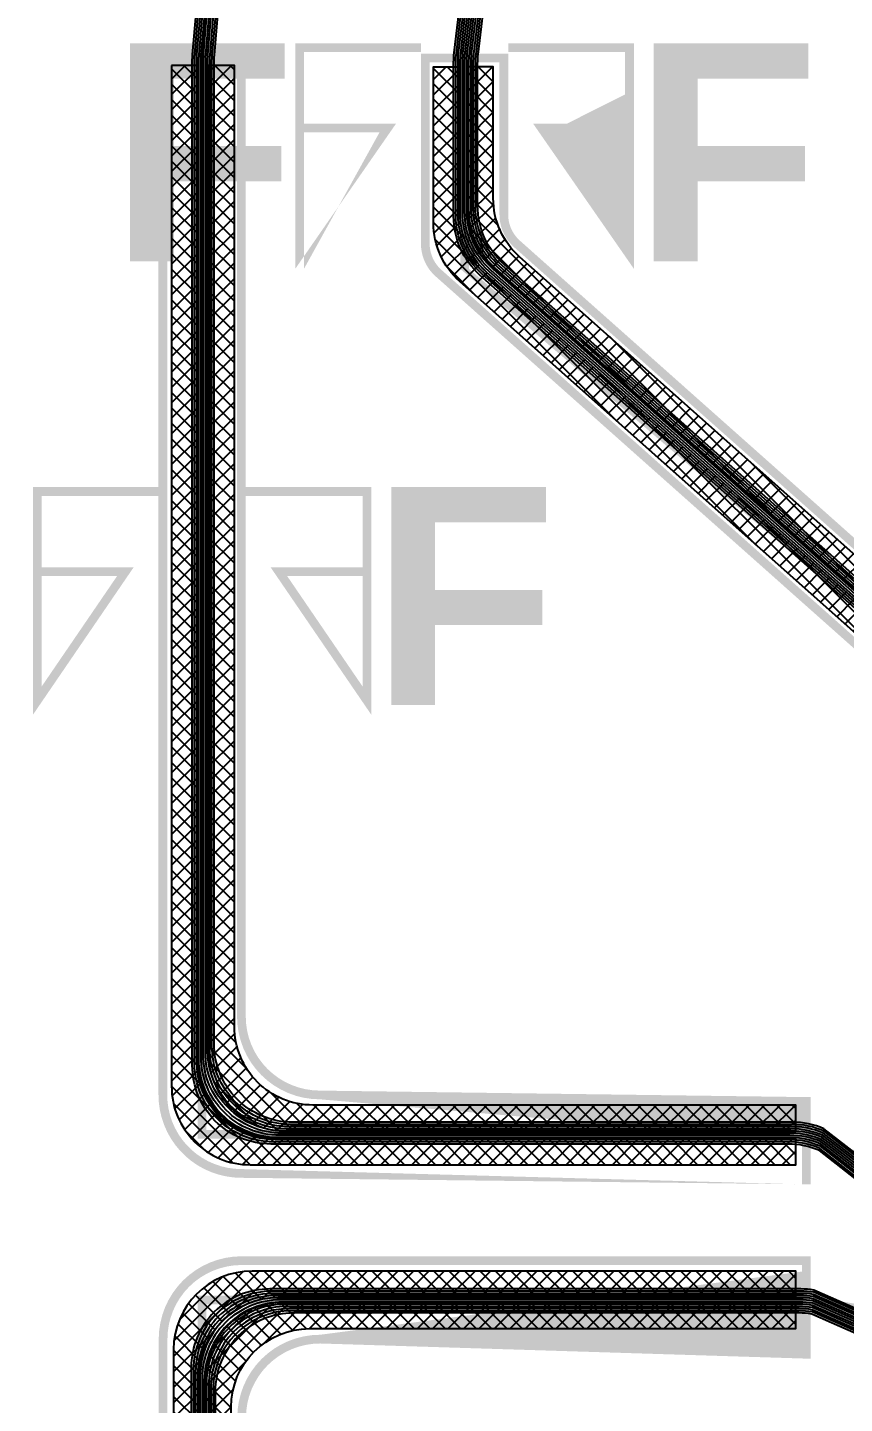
# Model space of a CAD drawing. Header units: metres. Extents: x 530797 to 531186, y 2675622 to 2675942.
# Drawn here: x 530970.34 to 530979.7, y 2675814.99 to 2675830.77 of the extents above; entities that cross this region are included whole.
import ezdxf
from ezdxf.enums import TextEntityAlignment as Align

# ---------------------------------------------------------------- set-up
doc = ezdxf.new("R2010")
doc.units = ezdxf.units.M
for name, color, linetype in [('300mm Hume Pipe', 74, 'Continuous'), ('Excavation', 7, 'Continuous'), ('LT Cable(AG) INV to LT Panel BL-07', 2, 'Continuous'), ('Messenger Wire Exc Link', 7, 'Continuous'), ('Section Marking BL-07', 2, 'Continuous'), ('Trench (AC)-BL07', 14, 'Continuous')]:
    doc.layers.add(name, color=color, linetype=linetype)
doc.styles.add('BoldTextStyle', font='arialbd.ttf')
pattern_1 = [(45, (-1846.343999999575, 1770), (-0.08838834764831845, 0.08838834764831845), []), (135, (-1846.343999999575, 1770), (-0.08838834764831845, -0.08838834764831843), [])]

msp = doc.modelspace()

# ---------------------------------------------------------------- hatches: boundary and pattern name
at = {"layer": '300mm Hume Pipe'}
h = msp.add_hatch(dxfattribs=at)
h.set_pattern_fill('ANSI37', color=74)
h.set_pattern_definition(pattern_1)
edge = h.paths.add_edge_path()
edge.add_line((530971.991284369, 2675830.329486473), (530971.9912843703, 2675818.625132979))
edge.add_arc((530972.8912843703, 2675818.625132979), 0.9000000000232831, 180, 270.0000000074112)
edge.add_line((530972.8912843704, 2675817.725132979), (530979.1441698038, 2675817.725132984))
edge.add_line((530979.1441698038, 2675817.725132984), (530979.1441698038, 2675818.025132983))
edge.add_line((530979.1441698038, 2675818.025132983), (530973.1912843705, 2675818.025132979))
edge.add_arc((530973.1912843704, 2675818.925132979), 0.8999999999068677, 180, 270.00000000741124, ccw=False)
edge.add_line((530972.2912843704, 2675818.925132979), (530972.2912843691, 2675830.329486473))
edge.add_line((530972.2912843691, 2675830.329486473), (530971.991284369, 2675830.329486473))
edge = h.paths.add_edge_path(flags=17)
edge.add_line((530972.4114409294, 2675830.329486473), (530972.4114409294, 2675819.009195847))
edge.add_arc((530973.3114409294, 2675819.009195847), 0.9000000000232831, 180, 270.0000000741123)
edge.add_line((530973.3114409306, 2675818.109195848), (530979.1441698038, 2675818.109195855))
edge.add_line((530979.1441698038, 2675818.109195855), (530979.1441698038, 2675818.409195855))
edge.add_line((530979.1441698038, 2675818.409195855), (530973.6114409307, 2675818.409195847))
edge.add_arc((530973.6114409294, 2675819.309195847), 0.8999999999068677, 180, 270.0000000889347, ccw=False)
edge.add_line((530972.7114409294, 2675819.309195847), (530972.7114409294, 2675830.329486473))
edge.add_line((530972.7114409294, 2675830.329486473), (530972.4114409294, 2675830.329486473))
h = msp.add_hatch(dxfattribs=at)
h.set_pattern_fill('ANSI37', color=74)
h.set_pattern_definition(pattern_1)
edge = h.paths.add_edge_path()
edge.add_line((530982.6942895745, 2675819.298708546), (530982.9942895743, 2675819.298708546))
edge.add_line((530982.9942895743, 2675819.298708546), (530982.9942895743, 2675821.489289007))
edge.add_arc((530982.0942895742, 2675821.489289007), 0.9000000001396984, 0, 48.32874371870346)
edge.add_line((530982.6926597072, 2675822.161563642), (530975.9785955845, 2675828.137537201))
edge.add_arc((530976.5769657175, 2675828.809811835), 0.8999999999295727, 179.9999999703551, 228.3287436989939, ccw=False)
edge.add_line((530975.6769657172, 2675828.809811836), (530975.6769657173, 2675830.316203433))
edge.add_line((530975.6769657173, 2675830.316203433), (530975.3769657175, 2675830.316203433))
edge.add_line((530975.3769657175, 2675830.316203433), (530975.3769657174, 2675828.675210654))
edge.add_arc((530976.2769657176, 2675828.675210654), 0.9000000001396984, 179.9999999703551, 228.3287436989939)
edge.add_line((530975.6785955846, 2675828.00293602), (530982.3926597075, 2675822.02696246))
edge.add_arc((530981.7942895744, 2675821.354687826), 0.900000000006972, -2.9644922960869735e-08, 48.32874369345791, ccw=False)
edge.add_line((530982.6942895745, 2675821.354687825), (530982.6942895745, 2675819.298708546))
edge = h.paths.add_edge_path()
edge.add_line((530975.292902846, 2675830.264976613), (530975.2929028459, 2675828.637494115))
edge.add_arc((530976.192902846, 2675828.637494114), 0.9000000001396984, 179.9999999703551, 228.3287436989939)
edge.add_line((530975.5945327131, 2675827.96521948), (530982.3085968358, 2675821.98924592))
edge.add_arc((530981.7102267029, 2675821.316971286), 0.8999999999295727, -2.9644922960869735e-08, 48.328743698993776, ccw=False)
edge.add_line((530982.610226703, 2675821.316971286), (530982.610226703, 2675819.298708546))
edge.add_line((530982.610226703, 2675819.298708546), (530982.310226703, 2675819.298708546))
edge.add_line((530982.310226703, 2675819.298708546), (530982.3102267028, 2675821.207169657))
edge.add_arc((530981.4102267027, 2675821.207169656), 0.9000000001396984, 2.964491826802329e-08, 48.33614241642817)
edge.add_line((530982.0085100188, 2675821.879521554), (530975.29461953, 2675827.853786938))
edge.add_arc((530975.8929028461, 2675828.526138836), 0.9000000003814849, 180.0000000296449, 228.3361424164282, ccw=False)
edge.add_line((530974.992902846, 2675828.526138836), (530974.992902846, 2675830.316203433))
edge.add_line((530974.992902846, 2675830.316203433), (530975.292902846, 2675830.316203433))
edge.add_line((530975.292902846, 2675830.316203433), (530975.292902846, 2675830.264976613))
h = msp.add_hatch(dxfattribs=at)
h.set_pattern_fill('ANSI37', color=74)
h.set_pattern_definition(pattern_1)
edge = h.paths.add_edge_path(flags=17)
edge.add_line((530972.3712984739, 2675785.738172038), (530972.671297856, 2675785.738172038))
edge.add_line((530972.671297856, 2675785.738172038), (530972.6737964802, 2675814.945210169))
edge.add_arc((530973.5737964769, 2675814.945132985), 0.9000000000733288, 90, 179.9950862955009, ccw=False)
edge.add_line((530973.5737964769, 2675815.845132985), (530979.146282614, 2675815.845132984))
edge.add_line((530979.146282614, 2675815.845132984), (530979.146282614, 2675816.145132984))
edge.add_line((530979.146282614, 2675816.145132984), (530973.2738221951, 2675816.145132985))
edge.add_arc((530973.273822195, 2675815.245132985), 0.8999999999068677, 89.99999999258877, 179.9950875109419)
edge.add_line((530972.3738221984, 2675815.24521015), (530972.3712984739, 2675785.738172038))
edge = h.paths.add_edge_path()
edge.add_line((530979.1462826141, 2675816.205132984), (530979.1462826141, 2675816.505132983))
edge.add_line((530979.1462826141, 2675816.505132983), (530972.9137816615, 2675816.505132984))
edge.add_arc((530972.9137816612, 2675815.605132984), 0.8999999999068677, 89.99999997776631, 179.9952226621238)
edge.add_line((530972.0137816645, 2675815.605208027), (530972.0112973618, 2675785.738172038))
edge.add_line((530972.0112973618, 2675785.738172038), (530972.3112967438, 2675785.738172038))
edge.add_line((530972.3112967438, 2675785.738172038), (530972.3137566427, 2675815.305208045))
edge.add_arc((530973.2137566394, 2675815.305132985), 0.8999999997772749, 89.99999997776638, 179.995221505972, ccw=False)
edge.add_line((530973.2137566397, 2675816.205132984), (530979.1462826141, 2675816.205132984))

# ---------------------------------------------------------------- linework, layer by layer
at = {"layer": '300mm Hume Pipe', "color": 74}
for points in [[(530971.991284369, 2675830.329486473), (530971.9912843703, 2675818.625132979, 0.414213562368789), (530972.8912843704, 2675817.725132979), (530979.1441698038, 2675817.725132984), (530979.1441698038, 2675818.025132983), (530973.1912843705, 2675818.025132979, -0.4142135623692981), (530972.2912843704, 2675818.925132979), (530972.2912843691, 2675830.329486473)], [(530972.4114409294, 2675830.329486473), (530972.4114409294, 2675819.009195847, 0.4142135627706127), (530973.3114409306, 2675818.109195848), (530979.1441698038, 2675818.109195855), (530979.1441698038, 2675818.409195855), (530973.6114409307, 2675818.409195847, -0.4142135627921673), (530972.7114409294, 2675819.309195847), (530972.7114409294, 2675830.329486473)], [(530975.292902846, 2675830.264976613), (530975.2929028459, 2675828.637494115, 0.2140562423256003), (530975.5945327131, 2675827.96521948), (530982.3085968358, 2675821.98924592, -0.2140562423092027), (530982.610226703, 2675821.316971286), (530982.610226703, 2675819.298708546), (530982.310226703, 2675819.298708546), (530982.3102267028, 2675821.207169657, 0.2140900045463655), (530982.0085100188, 2675821.879521554), (530975.29461953, 2675827.853786938, -0.2140900045615197), (530974.992902846, 2675828.526138836), (530974.992902846, 2675830.316203433), (530975.292902846, 2675830.316203433), (530975.292902846, 2675830.264976613)], [(530982.6942895745, 2675819.298708546), (530982.9942895743, 2675819.298708546), (530982.9942895743, 2675821.489289007, 0.2140562423100663), (530982.6926597072, 2675822.161563642), (530975.9785955845, 2675828.137537201, -0.2140562423329815), (530975.6769657172, 2675828.809811836), (530975.6769657173, 2675830.316203433), (530975.3769657175, 2675830.316203433), (530975.3769657174, 2675828.675210654, 0.2140562423301491), (530975.6785955846, 2675828.00293602), (530982.3926597075, 2675822.02696246, -0.2140562423100663), (530982.6942895745, 2675821.354687825)], [(530979.1462826141, 2675816.205132984), (530979.1462826141, 2675816.505132983), (530972.9137816615, 2675816.505132984, 0.4141891411716305), (530972.0137816645, 2675815.605208027), (530972.0112973618, 2675785.738172038), (530972.3112967438, 2675785.738172038), (530972.3137566427, 2675815.305208045, -0.4141891350907431), (530973.2137566397, 2675816.205132984)], [(530972.3712984739, 2675785.738172038), (530972.671297856, 2675785.738172038), (530972.6737964802, 2675814.945210169, -0.4141884439951656), (530973.5737964769, 2675815.845132985), (530979.146282614, 2675815.845132984), (530979.146282614, 2675816.145132984), (530973.2738221951, 2675816.145132985, 0.414188450242017), (530972.3738221984, 2675815.24521015)]]:
    msp.add_lwpolyline(points, format="xyb", close=True, dxfattribs=at)
at = {"layer": 'Excavation', "const_width": 0.1}
for points in [[(530981.1064020945, 2675817.271768927), (530979.2662826142, 2675818.075132983), (530972.341284369, 2675818.075132983), (530972.341284369, 2675830.416203433)], [(530982.6659354838, 2675818.234471424), (530982.6659354838, 2675821.738423511), (530975.3486116267, 2675828.253225982), (530975.3486116268, 2675830.416203433)], [(530981.2515327956, 2675815.837358071), (530979.2662826141, 2675816.175132983), (530972.3412843688, 2675816.175132984), (530972.3412843688, 2675785.618172038)]]:
    msp.add_lwpolyline(points, dxfattribs=at)
at = {"layer": 'LT Cable(AG) INV to LT Panel BL-07'}
for points in [[(530982.1443580415, 2675816.803925022), (530981.4568855667, 2675816.803930066, -0.1664596659850949), (530980.9052303901, 2675816.992820674), (530979.4619728238, 2675818.112452221, 0.1032748659291951), (530979.1018711368, 2675818.187632983), (530973.3537843692, 2675818.187632983, -0.4142135623936106), (530972.453784369, 2675819.087632983), (530972.453784369, 2675830.372862782, -0.02139299530927985), (530972.4570765088, 2675830.449771906), (530972.5004922289, 2675830.955969552, 0.02139299530528766), (530972.5037843686, 2675831.032878676), (530972.5037843687, 2675933.092487811, 0.4142135623734262), (530971.6037843687, 2675933.992487811), (530864.4575845184, 2675933.992487811, -0.414213562373095), (530863.5575845183, 2675934.89248781), (530863.5575845183, 2675935.229769276)], [(530982.1443580415, 2675816.828925021), (530981.4638890635, 2675816.828930066, -0.1663059952982861), (530980.9126593177, 2675817.017490843), (530979.4671922356, 2675818.137452221, 0.1032748659037654), (530979.1070905488, 2675818.212632983), (530973.378784369, 2675818.212632983, -0.414213562373095), (530972.478784369, 2675819.112632983), (530972.478784369, 2675830.371792642, -0.02139299537587195), (530972.4820765087, 2675830.448701766), (530972.5254922289, 2675830.954899412, 0.02139299537685584), (530972.5287843687, 2675831.031808536), (530972.5287843687, 2675933.117487811, 0.414213562373095), (530971.6287843686, 2675934.017487811), (530961.6335845183, 2675934.017487811, -0.414213562373095), (530960.7335845183, 2675934.917487811), (530960.7335845183, 2675935.229769276)], [(530984.135251262, 2675816.753925022), (530981.4428630534, 2675816.753930066, -0.166769222619499), (530980.8903515461, 2675816.943485814), (530979.4515339998, 2675818.062452221, 0.1032748659456602), (530979.0914323127, 2675818.137632983), (530973.3037843691, 2675818.137632983, -0.4142135623934891), (530972.403784369, 2675819.037632983), (530972.403784369, 2675830.375003061, -0.02139299535886178), (530972.4070765087, 2675830.451912185), (530972.450492229, 2675830.958109831, 0.02139299535864674), (530972.4537843687, 2675831.035018955), (530972.4537843687, 2675903.042487811, 0.414213562373095), (530971.5537843687, 2675903.942487811), (530864.4575845184, 2675903.942487811, -0.414213562373095), (530863.5575845183, 2675904.842487811), (530863.5575845183, 2675905.229769276)], [(530982.1443580415, 2675816.778925022), (530981.4498769037, 2675816.778930066, -0.1666140733759945), (530980.897794477, 2675816.968152327), (530979.4567534118, 2675818.087452221, 0.1032748659374062), (530979.0966517248, 2675818.162632983), (530973.3287843692, 2675818.162632983, -0.4142135623935497), (530972.428784369, 2675819.062632983), (530972.428784369, 2675830.373932921, -0.02139299535886178), (530972.4320765088, 2675830.450842045), (530972.475492229, 2675830.957039692, 0.02139299535864674), (530972.4787843687, 2675831.033948815), (530972.4787843687, 2675903.067487811, 0.414213562373095), (530971.5787843687, 2675903.967487811), (530961.6335845183, 2675903.967487811, -0.414213562373095), (530960.7335845183, 2675904.867487811), (530960.7335845183, 2675905.229769276)], [(530984.135251262, 2675816.703925022), (530981.4288197075, 2675816.703930066, -0.1670817678585931), (530980.8754445028, 2675816.894158354), (530979.4410951759, 2675818.012452221, 0.1032748659622984), (530979.0809934888, 2675818.087632983), (530973.2537843691, 2675818.087632983, -0.4142135623933694), (530972.353784369, 2675818.987632983), (530972.353784369, 2675830.377143339, -0.02139299540844348), (530972.3570765087, 2675830.454052464), (530972.400492229, 2675830.96025011, 0.02139299541230105), (530972.4037843688, 2675831.037159234), (530972.4037843687, 2675880.492487811, 0.4142135623724179), (530971.5037843686, 2675881.392487811), (530864.4575845184, 2675881.392487811, -0.414213562373095), (530863.5575845183, 2675882.292487811), (530863.5575845183, 2675882.729769276)], [(530984.135251262, 2675816.728925022), (530981.4358439952, 2675816.728930066, -0.1669251190314186), (530980.8829015656, 2675816.918821152), (530979.4463145877, 2675818.037452221, 0.1032748659539574), (530979.0862129007, 2675818.112632983), (530973.2787843691, 2675818.112632983, -0.414213562393429), (530972.378784369, 2675819.012632983), (530972.378784369, 2675830.3760732, -0.02139299535886178), (530972.3820765087, 2675830.452982324), (530972.4254922289, 2675830.95917997, 0.02139299535864674), (530972.4287843687, 2675831.036089094), (530972.4287843687, 2675880.517487811, 0.414213562373095), (530971.5287843687, 2675881.417487811), (530961.6335845183, 2675881.417487811, -0.414213562373095), (530960.7335845183, 2675882.317487811), (530960.7335845183, 2675882.729769276)], [(530986.2922512619, 2675816.653930066), (530981.4147553588, 2675816.653930066, -0.167397344336238), (530980.8605089997, 2675816.844838412), (530979.430656352, 2675817.962452221, 0.1032748659251984), (530979.070554665, 2675818.037632983), (530973.2037843692, 2675818.037632983, -0.4142135623932508), (530972.303784369, 2675818.937632983), (530972.303784369, 2675830.379283619, -0.02139299535886178), (530972.3070765088, 2675830.456192743), (530972.350492229, 2675830.962390389, 0.02139299535864674), (530972.3537843687, 2675831.039299513), (530972.3537843687, 2675857.942487811, 0.414213562373095), (530971.4537843687, 2675858.842487811), (530864.4575845184, 2675858.842487811, -0.414213562373095), (530863.5575845183, 2675859.742487811), (530863.5575845183, 2675860.229769276)], [(530984.135251262, 2675816.678925022), (530981.4217901693, 2675816.678930066, -0.1672391744367231), (530980.8679803254, 2675816.869497436), (530979.4358757639, 2675817.987452221, 0.1032748659169098), (530979.075774077, 2675818.062632983), (530973.2287843692, 2675818.062632983, -0.4142135623933099), (530972.328784369, 2675818.962632983), (530972.328784369, 2675830.37821348, -0.02139299530927985), (530972.3320765088, 2675830.455122604), (530972.3754922289, 2675830.96132025, 0.02139299530452547), (530972.3787843686, 2675831.038229374), (530972.3787843687, 2675857.967487811, 0.4142135623743203), (530971.4787843687, 2675858.867487811), (530929.2415845183, 2675858.867487811, -0.414213562373095), (530928.3415845183, 2675859.76748781), (530928.3415845183, 2675860.229769276)], [(530986.2922512619, 2675816.628930066), (530981.4077152552, 2675816.628930066, -0.1675562827220941), (530980.853030494, 2675816.820181299), (530979.42543694, 2675817.937452221, 0.1032748659335312), (530979.065335253, 2675818.012632983), (530973.1787843691, 2675818.012632983, -0.414213562393192), (530972.278784369, 2675818.912632983), (530972.278784369, 2675830.380353759, -0.02139299535886178), (530972.2820765087, 2675830.457262882), (530972.325492229, 2675830.963460529, 0.02139299535864674), (530972.3287843687, 2675831.040369653), (530972.3287843687, 2675835.417487811, 0.414213562373095), (530971.4287843687, 2675836.317487811), (530958.2367843688, 2675836.317487811, 0.414213562373095), (530957.3367843687, 2675835.417487811), (530957.3367843687, 2675829.717487811, -0.414213562373095), (530956.4367843687, 2675828.817487811), (530864.4575845184, 2675828.817487811, -0.414213562373095), (530863.5575845183, 2675829.717487811), (530863.5575845183, 2675830.229769276)], [(530986.2922512619, 2675816.578930066), (530981.393619081, 2675816.578930066, -0.1678764876198675), (530980.8380518074, 2675816.770872862), (530979.4149981161, 2675817.887452221, 0.1032748659503297), (530979.0548964291, 2675817.962632983), (530973.1287843691, 2675817.962632983, -0.4142135623930754), (530972.228784369, 2675818.862632983), (530972.228784369, 2675830.382494037, -0.02139299540844348), (530972.2320765087, 2675830.459403161), (530972.275492229, 2675830.965600808, 0.02139299541725513), (530972.2787843688, 2675831.042509932), (530972.2787843687, 2675835.367487811, 0.4142135623665691), (530971.3787843686, 2675836.267487811), (530958.2867843688, 2675836.267487811, 0.414213562373095), (530957.3867843688, 2675835.367487811), (530957.3867843688, 2675807.167487811, -0.414213562373095), (530956.4867843688, 2675806.267487811), (530864.4575845184, 2675806.267487811, -0.414213562373095), (530863.5575845183, 2675807.167487811), (530863.5575845183, 2675807.729769276)], [(530986.2922512619, 2675816.603930066), (530981.4006698362, 2675816.603930066, -0.1677159953311365), (530980.845544774, 2675816.79552611), (530979.420217528, 2675817.912452221, 0.1032748659419083), (530979.060115841, 2675817.987632983), (530973.1537843691, 2675817.987632983, -0.4142135623931337), (530972.253784369, 2675818.887632983), (530972.253784369, 2675830.381423898, -0.02139299535886178), (530972.2570765087, 2675830.458333022), (530972.3004922289, 2675830.964530668, 0.02139299535864674), (530972.3037843687, 2675831.041439792), (530972.3037843687, 2675835.392487811, 0.414213562373095), (530971.4037843687, 2675836.292487811), (530958.2617843688, 2675836.292487811, 0.414213562373095), (530957.3617843688, 2675835.392487811), (530957.3617843688, 2675807.192487811, -0.414213562373095), (530956.4617843687, 2675806.292487811), (530929.2415845183, 2675806.292487811, -0.414213562373095), (530928.3415845183, 2675807.192487811), (530928.3415845183, 2675807.729769276)], [(530987.176251262, 2675815.357388761), (530981.5878977535, 2675815.357388761, -0.104387558430173), (530981.2241676444, 2675815.434163149), (530979.3496698496, 2675816.262382385, 0.04215704709383866), (530979.1987112492, 2675816.275132983), (530973.1412843689, 2675816.275132984, 0.4142135623926984), (530972.2412843688, 2675815.375132984), (530972.2412843688, 2675785.652823042, 0.02164672809067397), (530972.2446549913, 2675785.575004282), (530972.2879137462, 2675785.076576003, -0.02164672809021689), (530972.2912843687, 2675784.998757243), (530972.2912843687, 2675777.379987811, -0.414213562373095), (530971.3912843687, 2675776.479987811), (530864.4575845184, 2675776.479987811, -0.414213562373095), (530863.5575845183, 2675777.379987811), (530863.5575845183, 2675777.729769276)], [(530987.176251262, 2675815.307388761), (530981.5811714766, 2675815.307388761, -0.1045124651344377), (530981.2170345453, 2675815.384343018), (530979.3454466393, 2675816.212382386, 0.04215704714770877), (530979.1944880387, 2675816.225132984), (530973.1912843687, 2675816.225132984, 0.414213562373095), (530972.2912843687, 2675815.325132984), (530972.2912843687, 2675785.654988729, 0.02164672809067397), (530972.2946549912, 2675785.57716997), (530972.3379137461, 2675785.07874169, -0.02164672809021689), (530972.3412843687, 2675785.00092293), (530972.3412843687, 2675747.32998781, -0.414213562373095), (530971.4412843686, 2675746.429987811), (530864.4575845184, 2675746.429987811, -0.414213562373095), (530863.5575845183, 2675747.32998781), (530863.5575845183, 2675747.729769276)], [(530987.176251262, 2675815.382388761), (530981.5912595263, 2675815.382388761, -0.1043252890252346), (530981.2277322664, 2675815.459073553), (530979.3517814549, 2675816.287382385, 0.04215704710492103), (530979.2008228543, 2675816.300132983), (530973.1162843689, 2675816.300132984, 0.4142135623926223), (530972.2162843688, 2675815.400132984), (530972.2162843688, 2675785.651740198, 0.02164672809067397), (530972.2196549913, 2675785.573921438), (530972.2629137462, 2675785.075493159, -0.02164672809021689), (530972.2662843687, 2675784.997674399), (530972.2662843687, 2675777.404987811, -0.414213562373095), (530971.3662843687, 2675776.504987811), (530961.6335845183, 2675776.504987811, -0.414213562373095), (530960.7335845183, 2675777.404987811), (530960.7335845183, 2675777.729769276)], [(530987.176251262, 2675815.332388761), (530981.5845350693, 2675815.332388761, -0.1044499503666667), (530981.2206017368, 2675815.40925297), (530979.3475582445, 2675816.237382385, 0.0421570470685084), (530979.196599644, 2675816.250132983), (530973.166284369, 2675816.250132984, 0.4142135624124551), (530972.2662843688, 2675815.350132984), (530972.2662843688, 2675785.653905885, 0.02164672804050947), (530972.2696549913, 2675785.576087126), (530972.3129137461, 2675785.077658847, -0.02164672803567168), (530972.3162843686, 2675784.999840087), (530972.3162843687, 2675747.354987811, -0.4142135623739795), (530971.4162843687, 2675746.454987811), (530961.6335845183, 2675746.454987811, -0.414213562373095), (530960.7335845183, 2675747.354987811), (530960.7335845183, 2675747.729769276)], [(530985.2352512619, 2675815.282388761), (530981.5778069715, 2675815.282388761, -0.1045751030582107), (530981.2134660654, 2675815.359433292), (530979.3433350342, 2675816.187382385, 0.04215704711990809), (530979.1923764336, 2675816.200132983), (530973.2162843689, 2675816.200132984, 0.4142135623929303), (530972.3162843687, 2675815.300132984), (530972.3162843687, 2675785.656071573, 0.02164672807325884), (530972.3196549913, 2675785.578252814), (530972.3629137462, 2675785.079824534, -0.02164672807154286), (530972.3662843687, 2675785.002005774), (530972.3662843687, 2675717.304987811, -0.414213562373095), (530971.4662843687, 2675716.404987811), (530961.6335845183, 2675716.404987811, -0.414213562373095), (530960.7335845183, 2675717.304987811), (530960.7335845183, 2675717.729769276)], [(530985.2352512619, 2675815.257388761), (530981.574441555, 2675815.257388761, -0.1046378644706764), (530981.2098962968, 2675815.334523794), (530979.3412234291, 2675816.162382385, 0.04215704710879336), (530979.1902648285, 2675816.175132983), (530973.2412843689, 2675816.175132984, 0.4142135623930087), (530972.3412843688, 2675815.275132984), (530972.3412843688, 2675785.657154417, 0.02164672809067397), (530972.3446549913, 2675785.579335657), (530972.3879137462, 2675785.080907378, -0.02164672809021689), (530972.3912843687, 2675785.003088618), (530972.3912843687, 2675717.279987811, -0.414213562373095), (530971.4912843687, 2675716.379987811), (530864.4575845184, 2675716.379987811, -0.414213562373095), (530863.5575845183, 2675717.279987811), (530863.5575845183, 2675717.729769276)], [(530985.2352512619, 2675815.207388761), (530981.5677079845, 2675815.207388761, -0.1047637594123742), (530981.2027528867, 2675815.284705483), (530979.3370002188, 2675816.112382385, 0.04215704706951938), (530979.1860416183, 2675816.125132983), (530973.291284369, 2675816.125132984, 0.4142135624132403), (530972.3912843688, 2675815.225132984), (530972.3912843688, 2675785.659320105, 0.02164672809067397), (530972.3946549913, 2675785.581501345), (530972.4379137462, 2675785.083073066, -0.02164672809021689), (530972.4412843687, 2675785.005254306), (530972.4412843687, 2675694.729987811, -0.414213562373095), (530971.5412843687, 2675693.829987811), (530864.4575845184, 2675693.829987811, -0.414213562373095), (530863.5575845183, 2675694.729987811), (530863.5575845183, 2675695.229769276)], [(530983.161251262, 2675815.157383718), (530981.5609707573, 2675815.157388761, -0.1048901529211198), (530981.1956042987, 2675815.234888092), (530979.3327770085, 2675816.062382385, 0.04215704712386795), (530979.181818408, 2675816.075132983), (530973.3412843689, 2675816.075132984, 0.4142135623933291), (530972.4412843687, 2675815.175132984), (530972.4412843687, 2675785.661485792, 0.02164672809067397), (530972.4446549913, 2675785.583667032), (530972.4879137462, 2675785.085238753, -0.02164672809021689), (530972.4912843687, 2675785.007419993), (530972.4912843687, 2675664.679987811, -0.414213562373095), (530971.5912843687, 2675663.779987811), (530864.4575845184, 2675663.779987811, -0.414213562373095), (530863.5575845183, 2675664.679987811), (530863.5575845183, 2675665.229769276)], [(530985.2352512619, 2675815.232388761), (530981.571075227, 2675815.232388761, -0.1047007498051973), (530981.2063252387, 2675815.309614524), (530979.3391118239, 2675816.137382385, 0.04215704709765505), (530979.1881532235, 2675816.150132983), (530973.2662843689, 2675816.150132984, 0.4142135623930879), (530972.3662843688, 2675815.250132984), (530972.3662843688, 2675785.658237261, 0.02164672810808909), (530972.3696549913, 2675785.580418501), (530972.4129137462, 2675785.081990222, -0.02164672810889088), (530972.4162843687, 2675785.004171462), (530972.4162843687, 2675694.754987811, -0.414213562373095), (530971.5162843687, 2675693.854987811), (530961.6335845183, 2675693.854987811, -0.414213562373095), (530960.7335845183, 2675694.754987811), (530960.7335845183, 2675695.229769276)], [(530983.161251262, 2675815.182383718), (530981.5643398291, 2675815.182388762, -0.104826893637979), (530981.1991792417, 2675815.259796672), (530979.3348886137, 2675816.087382386, 0.04215704714961974), (530979.183930013, 2675816.100132984), (530973.3162843687, 2675816.100132984, 0.414213562373095), (530972.4162843687, 2675815.200132984), (530972.4162843687, 2675785.660402949, 0.02164672814083835), (530972.4196549912, 2675785.582584189), (530972.4629137462, 2675785.084155909, -0.02164672814424756), (530972.4662843688, 2675785.00633715), (530972.4662843687, 2675664.70498781, -0.4142135623728135), (530971.5662843686, 2675663.804987811), (530961.6335845183, 2675663.804987811, -0.414213562373095), (530960.7335845183, 2675664.70498781), (530960.7335845183, 2675665.229769276)], [(530983.161251262, 2675815.132383718), (530981.5576007714, 2675815.132388762, -0.1049535373989394), (530981.1920280599, 2675815.209979744), (530979.3306654034, 2675816.037382385, 0.04215704711269728), (530979.1797068028, 2675816.050132983), (530973.3662843689, 2675816.050132984, 0.4142135623934109), (530972.4662843688, 2675815.150132984), (530972.4662843688, 2675785.662568636, 0.02164672809067397), (530972.4696549913, 2675785.584749877), (530972.5129137462, 2675785.086321597, -0.02164672809021689), (530972.5162843687, 2675785.008502837), (530972.5162843687, 2675634.654987811, -0.414213562373095), (530971.6162843687, 2675633.754987811), (530961.6335845183, 2675633.754987811, -0.414213562373095), (530960.7335845183, 2675634.654987811), (530960.7335845183, 2675635.229769276)], [(530983.161251262, 2675815.107383718), (530981.5542298686, 2675815.107388762, -0.1050170476922525), (530981.1884505205, 2675815.185071628), (530979.3285537983, 2675816.012382385, 0.04215704710150225), (530979.1775951978, 2675816.025132983), (530973.3912843689, 2675816.025132984, 0.4142135623934932), (530972.4912843688, 2675815.125132984), (530972.4912843688, 2675785.66365148, 0.02164672809067397), (530972.4946549913, 2675785.58583272), (530972.5379137462, 2675785.087404441, -0.02164672809021689), (530972.5412843687, 2675785.009585681), (530972.5412843687, 2675634.629987811, -0.414213562373095), (530971.6412843687, 2675633.729987811), (530864.4575845184, 2675633.729987811, -0.414213562373095), (530863.5575845183, 2675634.629987811), (530863.5575845183, 2675635.229769276)]]:
    msp.add_lwpolyline(points, format="xyb", dxfattribs=at)
at = {"layer": 'LT Cable(AG) INV to LT Panel BL-07', "color": 5}
for points in [[(530987.176251262, 2675817.413080859), (530983.6909354838, 2675817.413080859, -0.4142135623503636), (530982.7909354838, 2675818.313080858), (530982.7909354838, 2675821.390770753, 0.2140186322185252), (530982.4894023171, 2675822.062959305), (530975.7751447933, 2675828.040836239, -0.2140186322327757), (530975.4736116267, 2675828.713024791), (530975.4736116268, 2675830.3569097, -0.0288996156858555), (530975.4796149469, 2675830.460688003), (530975.5352810487, 2675830.940222824, 0.02889961570054691), (530975.5412843688, 2675831.044001128), (530975.5412843687, 2675932.854987811, -0.414213562373427), (530976.4412843687, 2675933.754987811), (531021.2409842184, 2675933.754987811, 0.414213562373095), (531022.1409842185, 2675934.654987811), (531022.1409842185, 2675935.229769276)], [(530987.176251262, 2675817.438080858), (530983.7159354838, 2675817.438080858, -0.4142135623503636), (530982.8159354838, 2675818.338080858), (530982.8159354838, 2675821.401985358, 0.214018632209244), (530982.5144023171, 2675822.07417391), (530975.8001447933, 2675828.052050845, -0.2140186322231835), (530975.4986116267, 2675828.724239396), (530975.4986116268, 2675830.355463511, -0.02889961568572617), (530975.5046149469, 2675830.459241814), (530975.5602810488, 2675830.938776636, 0.02889961570054713), (530975.5662843689, 2675831.042554939), (530975.5662843687, 2675932.829987811, -0.4142135623734271), (530976.4662843688, 2675933.729987811), (531118.4169842184, 2675933.729987811, 0.414213562373095), (531119.3169842184, 2675934.629987811), (531119.3169842184, 2675935.229769276)], [(530987.176251262, 2675817.363080859), (530983.6409354837, 2675817.363080859, -0.4142135623503636), (530982.7409354837, 2675818.263080859), (530982.7409354837, 2675821.368341543, 0.2140186322185252), (530982.439402317, 2675822.040530095), (530975.7251447933, 2675828.018407029, -0.214018632232603), (530975.4236116266, 2675828.690595581), (530975.4236116267, 2675830.359802077, -0.02889961568610807), (530975.4296149468, 2675830.463580381), (530975.4852810487, 2675830.943115202, 0.02889961570066358), (530975.4912843688, 2675831.046893505), (530975.4912843687, 2675902.904987811, -0.4142135623735637), (530976.3912843687, 2675903.804987811), (531021.2409842184, 2675903.804987811, 0.414213562373095), (531022.1409842185, 2675904.70498781), (531022.1409842185, 2675905.229769276)], [(530987.176251262, 2675817.388080859), (530983.6659354838, 2675817.388080859, -0.4142135623503636), (530982.7659354837, 2675818.288080859), (530982.7659354837, 2675821.379556148, 0.2140186322185252), (530982.4644023171, 2675822.0517447), (530975.7501447933, 2675828.029621634, -0.2140186322326889), (530975.4486116266, 2675828.701810186), (530975.4486116268, 2675830.358355888, -0.02889961568598262), (530975.4546149469, 2675830.462134192), (530975.5102810487, 2675830.941669013, 0.0288996157006638), (530975.5162843688, 2675831.045447316), (530975.5162843687, 2675902.879987811, -0.4142135623735638), (530976.4162843687, 2675903.779987811), (531118.4169842184, 2675903.779987811, 0.414213562373095), (531119.3169842184, 2675904.679987811), (531119.3169842184, 2675905.229769276)], [(530985.2352512619, 2675817.313080859), (530983.5909354838, 2675817.313080859, -0.4142135623503636), (530982.6909354838, 2675818.213080859), (530982.6909354838, 2675821.345912333, 0.2140186322185252), (530982.3894023171, 2675822.018100885), (530975.6751447933, 2675827.995977819, -0.2140186322324344), (530975.3736116267, 2675828.668166371), (530975.3736116268, 2675830.362694454, -0.02889961568635341), (530975.3796149469, 2675830.466472758), (530975.4352810488, 2675830.946007579, 0.02889961570026357), (530975.4412843689, 2675831.049785883), (530975.4412843689, 2675880.454987811, -0.414213562373095), (530976.3412843689, 2675881.354987811), (531021.2409842184, 2675881.354987811, 0.414213562373095), (531022.1409842185, 2675882.254987811), (531022.1409842185, 2675882.729769276)], [(530985.2352512619, 2675817.338080859), (530983.6159354838, 2675817.338080859, -0.4142135623503636), (530982.7159354838, 2675818.238080859), (530982.7159354838, 2675821.357126938, 0.2140186322185252), (530982.4144023171, 2675822.02931549), (530975.7001447934, 2675828.007192424, -0.2140186322325182), (530975.3986116267, 2675828.679380976), (530975.3986116268, 2675830.361248265, -0.02889961568623174), (530975.4046149469, 2675830.465026569), (530975.4602810488, 2675830.94456139, 0.02889961570026357), (530975.4662843689, 2675831.048339694), (530975.4662843689, 2675880.429987811, -0.414213562373095), (530976.3662843689, 2675881.329987811), (531118.4169842184, 2675881.329987811, 0.414213562373095), (531119.3169842184, 2675882.229987811), (531119.3169842184, 2675882.729769276)], [(530983.1661633111, 2675817.308828529, -0.3015862789084595), (530982.6159354837, 2675818.138080859), (530982.6159354837, 2675821.312268518, 0.2140186322185252), (530982.314402317, 2675821.98445707), (530975.6001447933, 2675827.962334004, -0.2140186322321887), (530975.2986116266, 2675828.634522555), (530975.2986116267, 2675830.36703302, -0.02889961568670842), (530975.3046149468, 2675830.470811324), (530975.3602810487, 2675830.950346145, 0.02889961570026357), (530975.3662843688, 2675831.054124448), (530975.3662843688, 2675858.029987811, -0.414213562373095), (530976.2662843688, 2675858.929987811), (530988.8489842184, 2675858.929987811, 0.414213562373095), (530989.7489842185, 2675859.82998781), (530989.7489842185, 2675860.229769276)], [(530985.2352512619, 2675817.263080859), (530983.5409354838, 2675817.263080859, -0.4142135623503636), (530982.6409354837, 2675818.163080859), (530982.6409354837, 2675821.323483123, 0.2140186322185252), (530982.3394023171, 2675821.995671675), (530975.6251447933, 2675827.973548609, -0.2140186322322695), (530975.3236116266, 2675828.64573716), (530975.3236116268, 2675830.365586831, -0.02889961568659175), (530975.3296149469, 2675830.469365135), (530975.3852810487, 2675830.948899956, 0.02889961570026357), (530975.3912843688, 2675831.05267826), (530975.3912843688, 2675858.004987811, -0.414213562373095), (530976.2912843688, 2675858.904987811), (531053.6329842184, 2675858.904987811, 0.414213562373095), (531054.5329842184, 2675859.804987811), (531054.5329842184, 2675860.229769276)], [(530985.2352512619, 2675817.288080859), (530983.5659354838, 2675817.288080859, -0.4142135623503636), (530982.6659354838, 2675818.188080859), (530982.6659354838, 2675821.334697728, 0.2140186322185252), (530982.3644023171, 2675822.00688628), (530975.6501447933, 2675827.984763214, -0.2140186322323515), (530975.3486116267, 2675828.656951766), (530975.3486116268, 2675830.364140643, -0.02889961568647352), (530975.3546149469, 2675830.467918946), (530975.4102810487, 2675830.947453768, 0.02889961570026357), (530975.4162843688, 2675831.051232071), (530975.4162843688, 2675857.979987811, -0.414213562373095), (530976.3162843689, 2675858.879987811), (531118.4169842184, 2675858.879987811, 0.414213562373095), (531119.3169842184, 2675859.779987811), (531119.3169842184, 2675860.229769276)], [(530983.1661633112, 2675817.206050957, -0.3259988777103935), (530982.5409354838, 2675818.063080859), (530982.5409354838, 2675821.278624703, 0.2140186322185252), (530982.2394023171, 2675821.950813254), (530975.5251447933, 2675827.928690189, -0.2140186322319514), (530975.2236116267, 2675828.60087874), (530975.2236116268, 2675830.371371586, -0.02889961568704855), (530975.2296149469, 2675830.475149889), (530975.2852810487, 2675830.954684711, 0.02889961570026357), (530975.2912843688, 2675831.058463014), (530975.2912843688, 2675835.604987811, -0.414213562373095), (530976.1912843689, 2675836.504987811), (531024.8252843684, 2675836.504987811, -0.414213562373095), (531025.7252843684, 2675835.604987811), (531025.7252843684, 2675829.904987811, 0.414213562373095), (531026.6252843684, 2675829.004987811), (531118.4169842184, 2675829.004987811, 0.414213562373095), (531119.3169842184, 2675829.904987811), (531119.3169842184, 2675830.229769276)], [(530983.1661633111, 2675817.239472207, -0.3179111482981459), (530982.5659354838, 2675818.088080859), (530982.5659354838, 2675821.289839308, 0.2140186322185252), (530982.2644023171, 2675821.962027859), (530975.5501447933, 2675827.939904794, -0.2140186322320295), (530975.2486116267, 2675828.612093345), (530975.2486116268, 2675830.369925397, -0.02889961568693676), (530975.2546149469, 2675830.473703701), (530975.3102810488, 2675830.953238522, 0.02889961570026357), (530975.3162843689, 2675831.057016826), (530975.3162843689, 2675835.579987811, -0.414213562373095), (530976.2162843689, 2675836.479987811), (531024.8002843683, 2675836.479987811, -0.414213562373095), (531025.7002843684, 2675835.579987811), (531025.7002843684, 2675807.379987811, 0.414213562373095), (531026.6002843684, 2675806.479987811), (531053.6329842184, 2675806.479987811, 0.414213562373095), (531054.5329842184, 2675807.379987811), (531054.5329842184, 2675807.729769276)], [(530983.1661633111, 2675817.273722154, -0.3097769471170886), (530982.5909354838, 2675818.113080859), (530982.5909354838, 2675821.301053913, 0.2140186322185252), (530982.2894023171, 2675821.973242464), (530975.5751447934, 2675827.951119399, -0.2140186322321086), (530975.2736116267, 2675828.62330795), (530975.2736116268, 2675830.368479209, -0.02889961568682331), (530975.2796149469, 2675830.472257512), (530975.3352810488, 2675830.951792333, 0.02889961570026357), (530975.3412843689, 2675831.055570637), (530975.3412843689, 2675835.554987811, -0.414213562373095), (530976.2412843689, 2675836.454987811), (531024.7752843683, 2675836.454987811, -0.414213562373095), (531025.6752843683, 2675835.554987811), (531025.6752843683, 2675807.354987811, 0.414213562373095), (531026.5752843684, 2675806.454987811), (531118.4169842184, 2675806.454987811, 0.414213562373095), (531119.3169842184, 2675807.354987811), (531119.3169842184, 2675807.729769276)]]:
    msp.add_lwpolyline(points, format="xyb", dxfattribs=at)
at = {"layer": 'Messenger Wire Exc Link'}
for points in [[(530972.341284369, 2675830.416203433), (530972.3912843687, 2675830.999169281)], [(530975.3486116268, 2675830.416203433), (530975.4162843688, 2675830.999169281)]]:
    msp.add_lwpolyline(points, dxfattribs=at)
at = {"layer": 'Section Marking BL-07', "color": 94, "lineweight": 35, "true_color": 0x00a500, "const_width": 0.1}
for points in [[(530974.8486116269, 2675830.534714708), (530973.4586116269, 2675830.534714708), (530973.4586116268, 2675828.134714708), (530974.4686116268, 2675829.614714708), (530973.4586116268, 2675829.614714708)], [(530975.8486116269, 2675830.534714708), (530977.2386116269, 2675830.534714708), (530977.2386116268, 2675828.134714708), (530976.2286116268, 2675829.614714708), (530977.2386116268, 2675829.614714708)], [(530971.841284369, 2675825.445668208), (530970.451284369, 2675825.445668208), (530970.451284369, 2675823.045668208), (530971.461284369, 2675824.525668208), (530970.451284369, 2675824.525668208)], [(530972.841284369, 2675825.445668208), (530974.231284369, 2675825.445668208), (530974.231284369, 2675823.045668208), (530973.221284369, 2675824.525668208), (530974.231284369, 2675824.525668208)]]:
    msp.add_lwpolyline(points, dxfattribs=at)
at = {"layer": 'Trench (AC)-BL07', "const_width": 0.1}
for points in [[(530971.891284369, 2675830.416203433), (530971.8912843703, 2675818.525132979, 0.414213562368404), (530972.7912843705, 2675817.625132979), (530979.2662826142, 2675817.625132984), (530979.2662826141, 2675818.525132983), (530973.6912843704, 2675818.525132979, -0.4142135623721557), (530972.7912843702, 2675819.425132979), (530972.7912843691, 2675830.416203433)], [(530982.0671516713, 2675821.706306071), (530975.0473954394, 2675827.952741982, -0.2124726228145605), (530974.8986116268, 2675828.287060406), (530974.8986116268, 2675830.416203433), (530975.7986116268, 2675830.416203433), (530975.798611627, 2675828.621232381, 0.2124726227902704), (530975.9473954397, 2675828.286913957), (530982.9671516712, 2675822.040478046, -0.212472622813343), (530983.115935484, 2675821.706159622), (530983.1159354838, 2675819.198708546), (530982.2159354838, 2675819.198708546), (530982.2159354838, 2675821.371987647, 0.2124726228154971)], [(530971.8912843687, 2675785.618172038), (530971.8937916696, 2675815.725208116, -0.4141891120428178), (530972.7937916666, 2675816.625132984), (530979.2662826142, 2675816.625132984), (530979.2662826141, 2675815.725132984), (530973.6937861862, 2675815.725132985, 0.4141884118590964), (530972.7937861894, 2675814.825210268), (530972.7912843687, 2675785.618172038)]]:
    msp.add_lwpolyline(points, format="xyb", close=True, dxfattribs=at)

# ---------------------------------------------------------------- texts
at = {"layer": 'Section Marking BL-07', "color": 94, "true_color": 0x00a500, "style": 'BoldTextStyle'}
for p in [(530972.3486116268, 2675829.334714708), (530978.3486116268, 2675829.334714707)]:
    msp.add_text('F', height=2.5, rotation=359.9999999969162, dxfattribs=at).set_placement(p, align=Align.MIDDLE_CENTER)
msp.add_text('F', height=2.5, dxfattribs=at).set_placement((530975.341284369, 2675824.245668208), align=Align.MIDDLE_CENTER)

doc.saveas('drawing.dxf')
